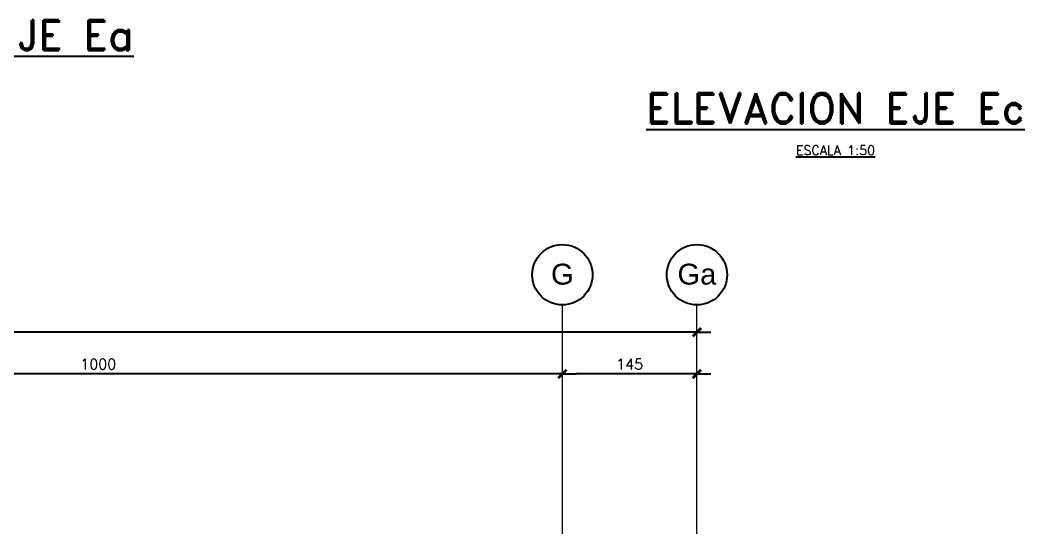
# Model space of a CAD drawing. Extents: x -58 to 5689, y 66 to 4123.
# Drawn here: x 2010 to 3093, y 971 to 1518 of the extents above; entities that cross this region are included whole.
import ezdxf

# ---------------------------------------------------------------- set-up
doc = ezdxf.new("R2010")
doc.units = 0
doc.header["$LTSCALE"] = 30
doc.header["$MEASUREMENT"] = 0
doc.layers.get('0').update_dxf_attribs({"linetype": 'CONTINUOUS'})
for name, color, linetype, lineweight in [('EJE8$0$RLA-EJE', 3, 'CONTINUOUS', 25), ('EJE8$0$RLA-EJES', 1, 'CONTINUOUS', 9), ('EJEEa$0$RLA-TITULO', 6, 'CONTINUOUS', 25), ('EJEEb$0$RLA-TITULO', 6, 'CONTINUOUS', 25)]:
    doc.layers.add(name, color=color, linetype=linetype, lineweight=lineweight)
doc.styles.add('EJE8$0$Arial_1', font='arial.ttf', dxfattribs={"height": 22.5})
doc.styles.add('EJE8$0$ROMANS', font='romans.shx', dxfattribs={"height": 11.25})
doc.styles.add('EJEEa$0$RomanD', font='romand__.ttf', dxfattribs={"height": 32.5})
doc.styles.add('EJEEb$0$RomanD', font='romand__.ttf', dxfattribs={"height": 32.5})
doc.styles.add('EJEEb$0$RomanD_1', font='romand__.ttf', dxfattribs={"height": 10})
doc.dimstyles.new('EJE8$0$ING50', dxfattribs={"dimscale": 50, "dimtxt": 0.27, "dimasz": 0.3, "dimexe": 0, "dimexo": 0, "dimgap": 0.1, "dimtad": 1, "dimdec": 1, "dimzin": 12, "dimdsep": 46, "dimtxsty": 'EJE8$0$ROMANS', "dimblk": 'EJE8$0$TICK1', "dimblk1": 'EJE8$0$TICK1', "dimblk2": 'EJE8$0$TICK1', "dimcen": 0.09, "dimclrd": 2, "dimclre": 1, "dimclrt": 3, "dimadec": 0, "dimazin": 0, "dimtfac": 1, "dimtdec": 0, "dimtix": 1, "dimtmove": 2, "dimatfit": 3, "dimldrblk": 'EJE8$0$TICK1', "dimfxl": 0, "dimfxlon": 1, "dimtolj": 1, "dimtzin": 0, "dimarcsym": 0})

# ---------------------------------------------------------------- blocks, each defined once
blk = doc.blocks.new('EJE8$0$Grid - RLE-EJE-192293-EJE 8')
at = {"layer": 'EJE8$0$RLA-EJE'}
blk.add_circle((-1394.5, -120.5), 32.5, dxfattribs=at)
blk = doc.blocks.new('EJE8$0$TICK1')
at = {"color": 2}
for points in [[(0, 0), (-1, 0)], [(0, 0), (1, 0)]]:
    blk.add_lwpolyline(points, dxfattribs=at)
at = {"color": 2, "const_width": 0.2}
blk.add_lwpolyline([(-0.3, -0.3), (0.3, 0.3)], dxfattribs=at)
blk = doc.blocks.new('EJE8$0$DIMBLOCK1-EJE 8')
at = {"color": 2, "lineweight": -2, "transparency": 16777216}
blk.add_line((-264.5, -182.4), (-2404.5, -182.4), dxfattribs=at)
at = {"color": 2, "lineweight": -2, "transparency": 16777216, "xscale": 15, "yscale": 15, "zscale": 15, "rotation": 180}
blk.add_blockref('EJE8$0$TICK1', (-2419.5, -182.4), dxfattribs=at)
at = {"color": 2, "lineweight": -2, "transparency": 16777216, "xscale": 15, "yscale": 15, "zscale": 15}
blk.add_blockref('EJE8$0$TICK1', (-249.5, -182.4), dxfattribs=at)
at = {"color": 3, "transparency": 16777216, "insert": (-1334.5, -171.8), "char_height": 11.25, "attachment_point": 5, "style": 'EJE8$0$ROMANS'}
blk.add_mtext('\\A1;2170', dxfattribs=at)
blk = doc.blocks.new('EJE8$0$DIMBLOCK2-EJE 8')
at = {"color": 2, "lineweight": -2, "transparency": 16777216}
blk.add_line((-264.5, -227.4), (-379.5, -227.4), dxfattribs=at)
at = {"color": 2, "lineweight": -2, "transparency": 16777216, "xscale": 15, "yscale": 15, "zscale": 15, "rotation": 180}
blk.add_blockref('EJE8$0$TICK1', (-394.5, -227.4), dxfattribs=at)
at = {"color": 2, "lineweight": -2, "transparency": 16777216, "xscale": 15, "yscale": 15, "zscale": 15}
blk.add_blockref('EJE8$0$TICK1', (-249.5, -227.4), dxfattribs=at)
at = {"color": 3, "transparency": 16777216, "insert": (-322, -216.8), "char_height": 11.25, "attachment_point": 5, "style": 'EJE8$0$ROMANS'}
blk.add_mtext('\\A1;145', dxfattribs=at)
blk = doc.blocks.new('EJE8$0$DIMBLOCK3-EJE 8')
at = {"color": 2, "lineweight": -2, "transparency": 16777216}
blk.add_line((-409.5, -227.4), (-1379.5, -227.4), dxfattribs=at)
at = {"color": 2, "lineweight": -2, "transparency": 16777216, "xscale": 15, "yscale": 15, "zscale": 15, "rotation": 180}
blk.add_blockref('EJE8$0$TICK1', (-1394.5, -227.4), dxfattribs=at)
at = {"color": 2, "lineweight": -2, "transparency": 16777216, "xscale": 15, "yscale": 15, "zscale": 15}
blk.add_blockref('EJE8$0$TICK1', (-394.5, -227.4), dxfattribs=at)
at = {"color": 3, "transparency": 16777216, "insert": (-894.5, -216.8), "char_height": 11.25, "attachment_point": 5, "style": 'EJE8$0$ROMANS'}
blk.add_mtext('\\A1;1000', dxfattribs=at)
blk = doc.blocks.new('EJEEa')
at = {"layer": 'EJEEa$0$RLA-TITULO', "insert": (-906.87, -1038.11), "char_height": 32.5, "width": 556.5062, "attachment_point": 2, "line_spacing_factor": 1.146391, "style": 'EJEEa$0$RomanD'}
blk.add_mtext('\\LELEVACION EJE Ea', dxfattribs=at)
blk = doc.blocks.new('EJEEb')
at = {"layer": 'EJEEb$0$RLA-TITULO', "insert": (-115.53, -1116.9), "char_height": 32.5, "width": 552.984, "attachment_point": 2, "line_spacing_factor": 1.146391, "style": 'EJEEb$0$RomanD'}
blk.add_mtext('\\LELEVACION EJE Ec', dxfattribs=at)
at = {"layer": 'EJEEb$0$RLA-TITULO', "color": 3, "insert": (-115.53, -1173.43), "char_height": 10, "width": 117.2956, "attachment_point": 2, "line_spacing_factor": 1.146391, "style": 'EJEEb$0$RomanD_1'}
blk.add_mtext('\\LESCALA 1:50', dxfattribs=at)
blk = doc.blocks.new('EJE8')
at = {"layer": 'EJE8$0$RLA-EJES'}
for p, q in [((-394.52, -973.11), (-394.52, -153.01)), ((-249.52, -973.11), (-249.52, -153.01))]:
    blk.add_line(p, q, dxfattribs=at)
at = {"layer": 'EJE8$0$RLA-EJE'}
for p in [(1000, 0), (1145, 0)]:
    blk.add_blockref('EJE8$0$Grid - RLE-EJE-192293-EJE 8', p, dxfattribs=at)
at = {"layer": 'EJE8$0$RLA-EJE', "color": 5, "char_height": 22.5, "attachment_point": 2, "line_spacing_factor": 0.941778, "style": 'EJE8$0$Arial_1'}
for s, insert, width in [('G', (-394.53, -108.56), 29.1991), ('Ga', (-249.53, -108.56), 50.1343)]:
    blk.add_mtext(s, dxfattribs=dict(at, insert=insert, width=width))
for base, p1, p2, picture, middle in [((-2419.52, -182.42), (-249.52, -187.42), (-2419.52, -187.42), 'EJE8$0$DIMBLOCK1-EJE 8', (-1334.52, -171.8)), ((-1394.52, -227.42), (-394.52, -232.42), (-1394.52, -232.42), 'EJE8$0$DIMBLOCK3-EJE 8', (-894.52, -216.8)), ((-394.52, -227.42), (-249.52, -232.42), (-394.52, -232.42), 'EJE8$0$DIMBLOCK2-EJE 8', (-322.02, -216.8))]:
    dim = blk.add_linear_dim(base=base, p1=p1, p2=p2, dimstyle='EJE8$0$ING50')
    dim.commit()
    dim.dimension.update_dxf_attribs({"geometry": picture, "text_midpoint": middle})

msp = doc.modelspace()

# ---------------------------------------------------------------- block references
for name, p in [('EJEEa', (2834.2, 2555.9)), ('EJEEb', (3004.2, 2555.9)), ('EJE8', (2988.9, 1363.8))]:
    msp.add_blockref(name, p)

doc.saveas('drawing.dxf')
